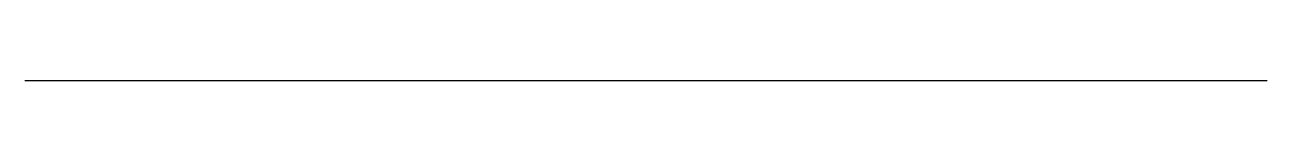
# Model space of a CAD drawing. Header units: centimetres. Extents: x -15 to 15, y 0 to 0.
import ezdxf

# ---------------------------------------------------------------- set-up
doc = ezdxf.new("R2010")
doc.units = ezdxf.units.CM

msp = doc.modelspace()

# ---------------------------------------------------------------- linework, layer by layer
at = {"transparency": 16777216}
msp.add_line((-15, 0), (15, 0), dxfattribs=at)

doc.saveas('drawing.dxf')
